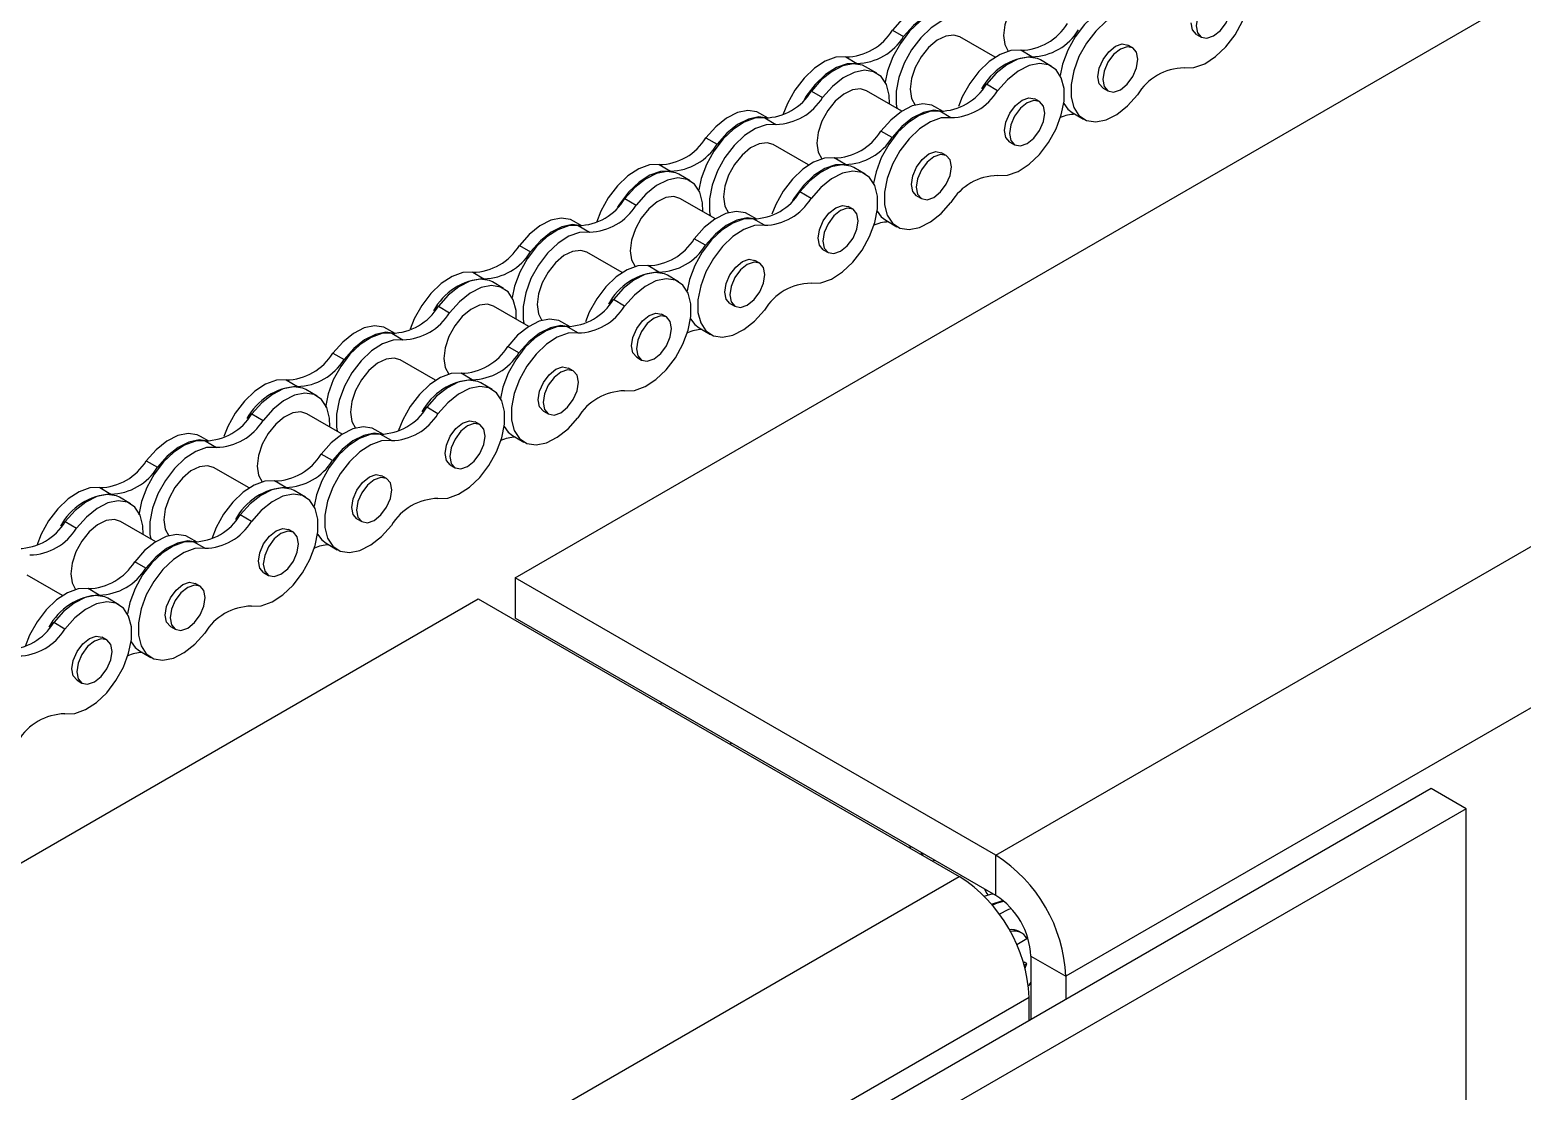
# Model space of a CAD drawing. Header units: metres. Extents: x 0 to 21025, y 0 to 14850.
# Drawn here: x 13124.5 to 13268.2, y 5465.9 to 5568.1 of the extents above; entities that cross this region are included whole.
import ezdxf

# ---------------------------------------------------------------- set-up
doc = ezdxf.new("R2010")
doc.units = ezdxf.units.M
doc.header["$LTSCALE"] = 25
doc.layers.add('SL4', color=4, linetype='Continuous')

msp = doc.modelspace()

# ---------------------------------------------------------------- linework, layer by layer
at = {"layer": 'SL4'}
for p, q in [((13171.252, 5515.305), (14108.151, 6056.165)), ((13217.55, 5488.578), (14154.449, 6029.438)), ((14161.184, 6017.772), (13224.285, 5476.912)), ((13207.593, 5568.042), (13208.668, 5567.421)), ((13217.482, 5565.418), (13214.075, 5567.384)), ((13230.735, 5566.332), (13230.269, 5566.601)), ((13236.851, 5567.631), (13237.317, 5567.362)), ((13203.103, 5565.45), (13204.177, 5564.829)), ((13221.022, 5565.473), (13219.947, 5566.094)), ((13222.919, 5564.542), (13221.844, 5565.162)), ((13206.074, 5563.898), (13205, 5564.518)), ((13199.795, 5562.175), (13200.87, 5561.555)), ((13208.501, 5560.234), (13205.094, 5562.2)), ((13217.714, 5562.199), (13216.639, 5562.819)), ((13227.871, 5562.447), (13228.336, 5562.178)), ((13212.481, 5560.199), (13211.682, 5560.661)), ((13221.755, 5561.148), (13221.289, 5561.417)), ((13195.637, 5559.555), (13194.837, 5560.017)), ((13195.305, 5559.583), (13196.379, 5558.963)), ((13213.224, 5559.607), (13212.149, 5560.227)), ((13224.905, 5560.093), (13225.98, 5559.472)), ((13207.552, 5557.697), (13206.477, 5558.318)), ((13189.632, 5557.673), (13190.707, 5557.053)), ((13199.521, 5555.049), (13196.114, 5557.016)), ((13218.891, 5557.262), (13219.356, 5556.994)), ((13185.142, 5555.081), (13186.217, 5554.461)), ((13203.062, 5555.105), (13201.987, 5555.725)), ((13212.774, 5555.964), (13212.309, 5556.233)), ((13188.114, 5553.529), (13187.039, 5554.15)), ((13204.959, 5554.174), (13203.884, 5554.794)), ((13199.754, 5551.83), (13198.679, 5552.451)), ((13209.91, 5552.078), (13210.376, 5551.809)), ((13181.834, 5551.807), (13182.909, 5551.186)), ((13190.541, 5549.865), (13187.134, 5551.832)), ((13203.794, 5550.78), (13203.328, 5551.048)), ((13177.676, 5549.187), (13176.877, 5549.648)), ((13177.344, 5549.215), (13178.419, 5548.594)), ((13194.521, 5549.831), (13193.721, 5550.292)), ((13195.264, 5549.238), (13194.189, 5549.859)), ((13206.944, 5549.724), (13208.019, 5549.104)), ((13189.591, 5547.329), (13188.516, 5547.949)), ((13171.672, 5547.305), (13172.747, 5546.685)), ((13181.561, 5544.681), (13178.154, 5546.648)), ((13200.93, 5546.894), (13201.396, 5546.625)), ((13185.101, 5544.737), (13184.026, 5545.357)), ((13194.814, 5545.595), (13194.348, 5545.864)), ((13167.182, 5544.713), (13168.256, 5544.092)), ((13170.153, 5543.161), (13169.079, 5543.781)), ((13186.998, 5543.805), (13185.923, 5544.426)), ((13181.793, 5541.462), (13180.718, 5542.082)), ((13163.874, 5541.438), (13164.949, 5540.818)), ((13172.58, 5539.497), (13169.173, 5541.464)), ((13185.834, 5540.411), (13185.368, 5540.68)), ((13191.95, 5541.71), (13192.415, 5541.441)), ((13159.716, 5538.818), (13158.916, 5539.28)), ((13176.56, 5539.462), (13175.761, 5539.924)), ((13177.303, 5538.87), (13176.228, 5539.49)), ((13188.984, 5539.356), (13190.059, 5538.735)), ((13159.384, 5538.846), (13160.458, 5538.226)), ((13153.711, 5536.937), (13154.786, 5536.316)), ((13163.6, 5534.313), (13160.193, 5536.279)), ((13171.631, 5536.96), (13170.556, 5537.581)), ((13182.97, 5536.526), (13183.435, 5536.257)), ((13167.141, 5534.368), (13166.066, 5534.989)), ((13176.853, 5535.227), (13176.388, 5535.496)), ((13149.221, 5534.345), (13150.296, 5533.724)), ((13152.193, 5532.793), (13151.118, 5533.413)), ((13169.038, 5533.437), (13167.963, 5534.057)), ((13145.913, 5531.07), (13146.988, 5530.449)), ((13154.62, 5529.128), (13151.213, 5531.095)), ((13163.833, 5531.094), (13162.758, 5531.714)), ((13173.989, 5531.341), (13174.455, 5531.073)), ((13158.6, 5529.094), (13157.8, 5529.556)), ((13159.343, 5528.502), (13158.268, 5529.122)), ((13167.873, 5530.043), (13167.407, 5530.312)), ((13171.023, 5528.987), (13172.098, 5528.367)), ((13141.755, 5528.45), (13140.956, 5528.911)), ((13141.423, 5528.478), (13142.498, 5527.857)), ((13135.751, 5526.568), (13136.826, 5525.948)), ((13153.67, 5526.592), (13152.595, 5527.212)), ((13165.009, 5526.157), (13165.475, 5525.888)), ((13145.64, 5523.944), (13142.233, 5525.911)), ((13158.893, 5524.859), (13158.427, 5525.127)), ((13131.261, 5523.976), (13132.335, 5523.356)), ((13149.18, 5524), (13148.105, 5524.62)), ((13151.077, 5523.068), (13150.002, 5523.689)), ((13134.232, 5522.424), (13133.158, 5523.045)), ((13127.953, 5520.702), (13129.028, 5520.081)), ((13136.659, 5518.76), (13133.252, 5520.727)), ((13145.872, 5520.725), (13144.797, 5521.346)), ((13156.029, 5520.973), (13156.494, 5520.704)), ((13140.639, 5518.726), (13139.84, 5519.187)), ((13149.913, 5519.674), (13149.447, 5519.943)), ((13141.382, 5518.133), (13140.307, 5518.754)), ((13153.063, 5518.619), (13154.138, 5517.999)), ((13135.71, 5516.224), (13134.635, 5516.844)), ((13127.679, 5513.576), (13124.272, 5515.543)), ((13140.932, 5514.49), (13140.467, 5514.759)), ((13147.049, 5515.789), (13147.514, 5515.52)), ((13171.252, 5515.305), (13171.252, 5511.416)), ((13217.55, 5488.578), (13171.252, 5515.305)), ((12230.818, 4972.404), (13167.717, 5513.264)), ((13131.22, 5513.631), (13130.145, 5514.252)), ((13133.117, 5512.7), (13132.042, 5513.32)), ((13167.717, 5513.264), (13214.015, 5486.537)), ((13127.912, 5510.357), (13126.837, 5510.977)), ((13138.068, 5510.605), (13138.534, 5510.336)), ((13217.55, 5484.689), (13171.252, 5511.416)), ((13131.952, 5509.306), (13131.486, 5509.575)), ((13135.102, 5508.251), (13136.177, 5507.63)), ((13129.088, 5505.42), (13129.554, 5505.152)), ((13185.215, 5503.163), (13185.382, 5503.259)), ((13192.118, 5499.371), (13191.95, 5499.274)), ((13259.453, 5495.002), (13188.743, 5454.181)), ((13262.821, 5493.058), (13259.453, 5495.002)), ((13262.821, 5493.058), (13192.11, 5452.237)), ((13262.821, 5305.876), (13262.821, 5493.058)), ((13209.15, 5489.345), (13209.408, 5489.389)), ((13210.225, 5488.724), (13210.483, 5488.769)), ((13217.55, 5484.689), (13217.55, 5488.578)), ((12277.116, 4945.677), (13214.015, 5486.537)), ((13219.553, 5479.988), (13220.533, 5480.554)), ((13220.024, 5481.106), (13219.789, 5481.241)), ((13220.918, 5478.856), (13224.285, 5476.912)), ((13220.918, 5478.856), (13220.918, 5472.756)), ((13220.211, 5478.229), (13220.298, 5478.279)), ((13220.28, 5477.997), (13220.533, 5478.143)), ((13220.533, 5478.143), (13220.298, 5478.279)), ((13220.364, 5477.688), (13220.533, 5478.143)), ((13220.918, 5476.36), (13220.685, 5475.985)), ((13224.285, 5476.912), (13224.285, 5474.7)), ((13220.75, 5474.871), (12283.851, 4934.011)), ((13220.75, 5472.659), (13220.75, 5474.871))]:
    msp.add_line(p, q, dxfattribs=at)
at = {"layer": 'SL4', "flags": 128}
for points in [[(13235.675, 5564.407), (13236.624, 5564.439), (13237.655, 5564.806), (13238.703, 5565.487), (13239.701, 5566.437), (13240.587, 5567.598), (13241.306, 5568.896), (13241.812, 5570.25), (13242.073, 5571.575), (13242.073, 5572.787), (13241.812, 5573.81), (13241.306, 5574.58), (13240.587, 5575.049), (13239.701, 5575.186), (13238.703, 5574.984), (13237.655, 5574.455), (13236.624, 5573.632), (13235.675, 5572.567)], [(13223.055, 5572.569), (13222.475, 5572.748), (13221.698, 5572.651), (13220.866, 5572.243), (13220.052, 5571.559), (13219.329, 5570.659), (13218.762, 5569.625), (13218.399, 5568.548), (13218.275, 5567.523)], [(13212.798, 5570.385), (13212.505, 5570.523), (13211.619, 5570.661), (13210.621, 5570.458), (13209.573, 5569.929), (13208.542, 5569.107), (13207.593, 5568.042)], [(13236.82, 5568.46), (13236.949, 5567.785), (13237.317, 5567.362), (13237.867, 5567.255), (13238.516, 5567.481), (13239.165, 5568.004), (13239.715, 5568.747), (13240.083, 5569.594), (13240.212, 5570.418), (13240.083, 5571.093), (13239.715, 5571.516), (13239.165, 5571.623), (13238.516, 5571.398), (13237.867, 5570.874), (13237.317, 5570.132), (13236.949, 5569.284), (13236.82, 5568.46)], [(13213.265, 5569.951), (13212.316, 5569.92), (13211.285, 5569.552), (13210.237, 5568.872), (13209.239, 5567.922), (13208.353, 5566.761), (13207.634, 5565.463), (13207.128, 5564.109), (13206.896, 5563.027)], [(13214.34, 5569.331), (13213.39, 5569.299), (13212.36, 5568.932), (13211.312, 5568.252), (13210.314, 5567.301), (13209.427, 5566.14), (13208.709, 5564.842), (13208.203, 5563.488), (13207.942, 5562.163), (13207.942, 5560.951), (13208.016, 5560.514)], [(13213.515, 5569.926), (13212.694, 5570.04), (13211.695, 5569.838), (13210.648, 5569.309), (13209.617, 5568.486), (13208.668, 5567.421)], [(13230.11, 5570.596), (13229.16, 5570.564), (13228.129, 5570.197), (13227.082, 5569.516), (13226.084, 5568.566), (13225.197, 5567.405), (13224.479, 5566.107), (13223.973, 5564.753), (13223.741, 5563.671)], [(13231.185, 5569.975), (13230.235, 5569.944), (13229.204, 5569.576), (13228.157, 5568.896), (13227.158, 5567.945), (13226.272, 5566.784), (13225.553, 5565.486), (13225.048, 5564.132), (13224.787, 5562.808), (13224.787, 5561.596), (13225.048, 5560.572), (13225.553, 5559.802), (13226.272, 5559.334), (13227.158, 5559.196), (13228.157, 5559.399), (13229.204, 5559.928), (13230.235, 5560.75), (13231.185, 5561.815)], [(13236.851, 5567.631), (13236.851, 5567.631), (13236.483, 5568.054), (13236.354, 5568.729)], [(13214.075, 5567.384), (13213.495, 5567.563), (13212.718, 5567.467), (13211.886, 5567.059), (13211.072, 5566.374), (13210.349, 5565.475), (13209.781, 5564.441), (13209.419, 5563.363), (13209.295, 5562.338)], [(13218.275, 5567.523), (13218.399, 5566.641), (13218.745, 5566.001)], [(13227.374, 5563.545), (13227.503, 5564.369), (13227.871, 5565.216), (13228.421, 5565.958), (13229.07, 5566.482), (13229.719, 5566.708), (13230.269, 5566.601)], [(13227.84, 5563.276), (13227.969, 5562.601), (13228.336, 5562.178), (13228.887, 5562.071), (13229.536, 5562.296), (13230.185, 5562.82), (13230.735, 5563.562), (13231.103, 5564.41), (13231.232, 5565.234), (13231.103, 5565.909), (13230.735, 5566.332), (13230.185, 5566.439), (13229.536, 5566.213), (13228.887, 5565.69), (13228.336, 5564.948), (13227.969, 5564.1), (13227.84, 5563.276)], [(13203.103, 5565.45), (13202.153, 5565.418), (13201.122, 5565.051), (13200.075, 5564.37), (13199.076, 5563.42), (13198.19, 5562.259), (13197.471, 5560.961), (13197.045, 5559.869)], [(13219.947, 5566.094), (13218.998, 5566.062), (13217.967, 5565.695), (13216.919, 5565.015), (13215.921, 5564.064), (13215.035, 5562.903), (13214.316, 5561.605), (13213.949, 5560.691)], [(13221.844, 5565.162), (13221.552, 5565.301), (13220.666, 5565.438), (13219.667, 5565.236), (13218.62, 5564.707), (13217.589, 5563.884), (13216.639, 5562.819)], [(13204.177, 5564.829), (13203.228, 5564.798), (13202.197, 5564.43), (13201.149, 5563.75), (13200.151, 5562.8), (13199.265, 5561.639), (13199.077, 5561.34)], [(13205, 5564.518), (13204.707, 5564.656), (13203.821, 5564.794), (13202.823, 5564.592), (13201.775, 5564.063), (13200.744, 5563.24), (13199.795, 5562.175)], [(13207.295, 5560.93), (13207.268, 5561.774), (13207.007, 5562.797), (13206.501, 5563.568), (13205.782, 5564.036), (13204.896, 5564.174), (13203.897, 5563.971), (13202.85, 5563.442), (13201.819, 5562.619), (13200.87, 5561.555)], [(13217.714, 5554.039), (13218.664, 5554.07), (13219.695, 5554.438), (13220.742, 5555.118), (13221.74, 5556.069), (13222.627, 5557.229), (13223.345, 5558.528), (13223.851, 5559.882), (13224.112, 5561.206), (13224.112, 5562.418), (13223.851, 5563.442), (13223.345, 5564.212), (13222.627, 5564.68), (13221.74, 5564.818), (13220.742, 5564.615), (13219.695, 5564.086), (13218.664, 5563.264), (13217.714, 5562.199)], [(13227.871, 5562.447), (13227.871, 5562.447), (13227.503, 5562.87), (13227.374, 5563.545)], [(13205.094, 5562.2), (13204.515, 5562.379), (13203.738, 5562.283), (13202.905, 5561.874), (13202.092, 5561.19), (13201.369, 5560.291), (13200.801, 5559.257), (13200.439, 5558.179), (13200.314, 5557.154)], [(13209.295, 5562.338), (13209.419, 5561.457), (13209.764, 5560.817)], [(13211.682, 5560.661), (13211.39, 5560.799), (13210.503, 5560.936), (13209.505, 5560.734), (13208.457, 5560.205), (13207.426, 5559.382), (13206.477, 5558.318)], [(13218.394, 5558.361), (13218.523, 5559.185), (13218.891, 5560.032), (13219.441, 5560.774), (13220.09, 5561.298), (13220.739, 5561.524), (13221.289, 5561.417)], [(13218.859, 5558.092), (13218.989, 5557.417), (13219.356, 5556.994), (13219.906, 5556.887), (13220.555, 5557.112), (13221.204, 5557.636), (13221.755, 5558.378), (13222.122, 5559.226), (13222.251, 5560.05), (13222.122, 5560.725), (13221.755, 5561.148), (13221.204, 5561.255), (13220.555, 5561.029), (13219.906, 5560.506), (13219.356, 5559.763), (13218.989, 5558.916), (13218.859, 5558.092)], [(13224.083, 5560.964), (13224.479, 5560.423), (13224.905, 5560.093)], [(13195.305, 5559.583), (13194.355, 5559.552), (13193.324, 5559.184), (13192.277, 5558.504), (13191.278, 5557.553), (13190.392, 5556.392), (13189.673, 5555.094), (13189.168, 5553.74), (13188.936, 5552.658)], [(13194.837, 5560.017), (13194.545, 5560.155), (13193.658, 5560.292), (13192.66, 5560.09), (13191.613, 5559.561), (13190.582, 5558.738), (13189.632, 5557.673)], [(13195.555, 5559.558), (13194.733, 5559.672), (13193.735, 5559.47), (13192.687, 5558.941), (13191.656, 5558.118), (13190.707, 5557.053)], [(13212.149, 5560.227), (13211.2, 5560.196), (13210.169, 5559.828), (13209.121, 5559.148), (13208.123, 5558.197), (13207.237, 5557.037), (13206.518, 5555.738), (13206.012, 5554.384), (13205.781, 5553.302)], [(13213.224, 5559.607), (13212.275, 5559.575), (13211.244, 5559.208), (13210.196, 5558.527), (13209.198, 5557.577), (13208.312, 5556.416), (13207.593, 5555.118), (13207.087, 5553.764), (13206.826, 5552.439), (13206.826, 5551.227), (13207.087, 5550.204), (13207.593, 5549.434), (13208.312, 5548.965), (13209.198, 5548.828), (13210.196, 5549.03), (13211.244, 5549.559), (13212.275, 5550.382), (13213.224, 5551.447)], [(13212.4, 5560.202), (13211.578, 5560.316), (13210.58, 5560.114), (13209.532, 5559.585), (13208.501, 5558.762), (13207.552, 5557.697)], [(13196.379, 5558.963), (13195.43, 5558.931), (13194.399, 5558.564), (13193.352, 5557.883), (13192.353, 5556.933), (13191.467, 5555.772), (13190.748, 5554.474), (13190.242, 5553.12), (13189.981, 5551.795), (13189.981, 5550.583), (13190.055, 5550.145)], [(13218.891, 5557.262), (13218.891, 5557.262), (13218.523, 5557.686), (13218.394, 5558.361)], [(13196.114, 5557.016), (13195.534, 5557.195), (13194.757, 5557.099), (13193.925, 5556.69), (13193.111, 5556.006), (13192.389, 5555.107), (13191.821, 5554.072), (13191.459, 5552.995), (13191.334, 5551.97)], [(13200.314, 5557.154), (13200.439, 5556.273), (13200.784, 5555.633)], [(13209.414, 5553.176), (13209.543, 5554), (13209.91, 5554.848), (13210.46, 5555.59), (13211.11, 5556.114), (13211.759, 5556.339), (13212.309, 5556.233)], [(13185.142, 5555.081), (13184.193, 5555.05), (13183.162, 5554.682), (13182.114, 5554.002), (13181.116, 5553.052), (13180.23, 5551.891), (13179.511, 5550.593), (13179.085, 5549.501)], [(13201.987, 5555.725), (13201.037, 5555.694), (13200.006, 5555.327), (13198.959, 5554.646), (13197.961, 5553.696), (13197.074, 5552.535), (13196.356, 5551.237), (13195.988, 5550.323)], [(13203.062, 5555.105), (13202.112, 5555.074), (13201.081, 5554.706), (13200.034, 5554.026), (13199.035, 5553.075), (13198.149, 5551.914), (13197.962, 5551.616)], [(13203.884, 5554.794), (13203.592, 5554.932), (13202.705, 5555.07), (13201.707, 5554.868), (13200.659, 5554.338), (13199.628, 5553.516), (13198.679, 5552.451)], [(13209.879, 5552.908), (13210.008, 5552.233), (13210.376, 5551.809), (13210.926, 5551.703), (13211.575, 5551.928), (13212.224, 5552.452), (13212.774, 5553.194), (13213.142, 5554.042), (13213.271, 5554.866), (13213.142, 5555.541), (13212.774, 5555.964), (13212.224, 5556.071), (13211.575, 5555.845), (13210.926, 5555.321), (13210.376, 5554.579), (13210.008, 5553.732), (13209.879, 5552.908)], [(13186.217, 5554.461), (13185.267, 5554.429), (13184.237, 5554.062), (13183.189, 5553.382), (13182.191, 5552.431), (13181.304, 5551.27), (13181.117, 5550.972)], [(13187.039, 5554.15), (13186.747, 5554.288), (13185.86, 5554.426), (13184.862, 5554.223), (13183.815, 5553.694), (13182.784, 5552.871), (13181.834, 5551.807)], [(13189.334, 5550.562), (13189.307, 5551.406), (13189.046, 5552.429), (13188.54, 5553.199), (13187.822, 5553.668), (13186.935, 5553.805), (13185.937, 5553.603), (13184.889, 5553.074), (13183.859, 5552.251), (13182.909, 5551.186)], [(13199.754, 5543.671), (13200.703, 5543.702), (13201.734, 5544.069), (13202.782, 5544.75), (13203.78, 5545.7), (13204.666, 5546.861), (13205.385, 5548.159), (13205.891, 5549.513), (13206.152, 5550.838), (13206.152, 5552.05), (13205.891, 5553.073), (13205.385, 5553.843), (13204.666, 5554.312), (13203.78, 5554.449), (13202.782, 5554.247), (13201.734, 5553.718), (13200.703, 5552.895), (13199.754, 5551.83)], [(13187.134, 5551.832), (13186.554, 5552.011), (13185.777, 5551.915), (13184.945, 5551.506), (13184.131, 5550.822), (13183.408, 5549.923), (13182.841, 5548.888), (13182.478, 5547.811), (13182.354, 5546.786)], [(13191.334, 5551.97), (13191.459, 5551.089), (13191.804, 5550.449)], [(13209.91, 5552.078), (13209.91, 5552.078), (13209.543, 5552.501), (13209.414, 5553.176)], [(13193.721, 5550.292), (13193.429, 5550.431), (13192.543, 5550.568), (13191.544, 5550.366), (13190.497, 5549.837), (13189.466, 5549.014), (13188.516, 5547.949)], [(13200.433, 5547.992), (13200.562, 5548.816), (13200.93, 5549.664), (13201.48, 5550.406), (13202.129, 5550.93), (13202.778, 5551.155), (13203.328, 5551.048)], [(13200.899, 5547.723), (13201.028, 5547.048), (13201.396, 5546.625), (13201.946, 5546.518), (13202.595, 5546.744), (13203.244, 5547.268), (13203.794, 5548.01), (13204.162, 5548.857), (13204.291, 5549.681), (13204.162, 5550.356), (13203.794, 5550.78), (13203.244, 5550.886), (13202.595, 5550.661), (13201.946, 5550.137), (13201.396, 5549.395), (13201.028, 5548.547), (13200.899, 5547.723)], [(13206.122, 5550.595), (13206.518, 5550.054), (13206.944, 5549.724)], [(13177.344, 5549.215), (13176.395, 5549.183), (13175.364, 5548.816), (13174.316, 5548.135), (13173.318, 5547.185), (13172.432, 5546.024), (13171.713, 5544.726), (13171.207, 5543.372), (13170.975, 5542.29)], [(13176.877, 5549.648), (13176.584, 5549.786), (13175.698, 5549.924), (13174.7, 5549.722), (13173.652, 5549.193), (13172.621, 5548.37), (13171.672, 5547.305)], [(13177.594, 5549.189), (13176.773, 5549.303), (13175.774, 5549.101), (13174.727, 5548.572), (13173.696, 5547.749), (13172.747, 5546.685)], [(13194.189, 5549.859), (13193.239, 5549.827), (13192.208, 5549.46), (13191.161, 5548.78), (13190.163, 5547.829), (13189.276, 5546.668), (13188.558, 5545.37), (13188.052, 5544.016), (13187.82, 5542.934)], [(13195.264, 5549.238), (13194.314, 5549.207), (13193.283, 5548.839), (13192.236, 5548.159), (13191.237, 5547.209), (13190.351, 5546.048), (13189.632, 5544.75), (13189.127, 5543.396), (13188.866, 5542.071), (13188.866, 5540.859), (13189.127, 5539.836), (13189.632, 5539.066), (13190.351, 5538.597), (13191.237, 5538.46), (13192.236, 5538.662), (13193.283, 5539.191), (13194.314, 5540.014), (13195.264, 5541.078)], [(13194.439, 5549.833), (13193.617, 5549.948), (13192.619, 5549.745), (13191.572, 5549.216), (13190.541, 5548.393), (13189.591, 5547.329)], [(13178.419, 5548.594), (13177.469, 5548.563), (13176.439, 5548.195), (13175.391, 5547.515), (13174.393, 5546.564), (13173.506, 5545.404), (13172.788, 5544.105), (13172.282, 5542.751), (13172.021, 5541.427), (13172.021, 5540.215), (13172.095, 5539.777)], [(13200.93, 5546.894), (13200.93, 5546.894), (13200.562, 5547.317), (13200.433, 5547.992)], [(13178.154, 5546.648), (13177.574, 5546.827), (13176.797, 5546.73), (13175.965, 5546.322), (13175.151, 5545.638), (13174.428, 5544.738), (13173.86, 5543.704), (13173.498, 5542.627), (13173.374, 5541.602)], [(13182.354, 5546.786), (13182.478, 5545.905), (13182.824, 5545.265)], [(13184.026, 5545.357), (13183.077, 5545.326), (13182.046, 5544.958), (13180.998, 5544.278), (13180, 5543.327), (13179.114, 5542.167), (13178.395, 5540.868), (13178.028, 5539.954)], [(13191.453, 5542.808), (13191.582, 5543.632), (13191.95, 5544.48), (13192.5, 5545.222), (13193.149, 5545.745), (13193.798, 5545.971), (13194.348, 5545.864)], [(13191.919, 5542.539), (13192.048, 5541.864), (13192.415, 5541.441), (13192.966, 5541.334), (13193.615, 5541.56), (13194.264, 5542.083), (13194.814, 5542.826), (13195.182, 5543.673), (13195.311, 5544.497), (13195.182, 5545.172), (13194.814, 5545.595), (13194.264, 5545.702), (13193.615, 5545.477), (13192.966, 5544.953), (13192.415, 5544.211), (13192.048, 5543.363), (13191.919, 5542.539)], [(13167.182, 5544.713), (13166.232, 5544.681), (13165.201, 5544.314), (13164.154, 5543.634), (13163.155, 5542.683), (13162.269, 5541.522), (13161.55, 5540.224), (13161.164, 5539.254)], [(13169.079, 5543.781), (13168.786, 5543.92), (13167.9, 5544.057), (13166.902, 5543.855), (13165.854, 5543.326), (13164.823, 5542.503), (13163.874, 5541.438)], [(13171.374, 5540.193), (13171.347, 5541.038), (13171.086, 5542.061), (13170.58, 5542.831), (13169.861, 5543.299), (13168.975, 5543.437), (13167.976, 5543.235), (13166.929, 5542.705), (13165.898, 5541.883), (13164.949, 5540.818)], [(13185.923, 5544.426), (13185.631, 5544.564), (13184.745, 5544.701), (13183.746, 5544.499), (13182.699, 5543.97), (13181.668, 5543.147), (13180.718, 5542.082)], [(13181.793, 5533.302), (13182.743, 5533.334), (13183.774, 5533.701), (13184.821, 5534.381), (13185.819, 5535.332), (13186.706, 5536.493), (13187.424, 5537.791), (13187.93, 5539.145), (13188.191, 5540.47), (13188.191, 5541.682), (13187.93, 5542.705), (13187.424, 5543.475), (13186.706, 5543.943), (13185.819, 5544.081), (13184.821, 5543.879), (13183.774, 5543.35), (13182.743, 5542.527), (13181.793, 5541.462)], [(13191.95, 5541.71), (13191.95, 5541.71), (13191.582, 5542.133), (13191.453, 5542.808)], [(13169.173, 5541.464), (13168.594, 5541.643), (13167.817, 5541.546), (13166.984, 5541.138), (13166.171, 5540.453), (13165.448, 5539.554), (13164.88, 5538.52), (13164.518, 5537.442), (13164.393, 5536.418)], [(13173.374, 5541.602), (13173.498, 5540.72), (13173.843, 5540.08)], [(13182.473, 5537.624), (13182.602, 5538.448), (13182.97, 5539.295), (13183.52, 5540.038), (13184.169, 5540.561), (13184.818, 5540.787), (13185.368, 5540.68)], [(13182.938, 5537.355), (13183.068, 5536.68), (13183.435, 5536.257), (13183.985, 5536.15), (13184.634, 5536.376), (13185.283, 5536.899), (13185.834, 5537.641), (13186.201, 5538.489), (13186.33, 5539.313), (13186.201, 5539.988), (13185.834, 5540.411), (13185.283, 5540.518), (13184.634, 5540.293), (13183.985, 5539.769), (13183.435, 5539.027), (13183.068, 5538.179), (13182.938, 5537.355)], [(13158.916, 5539.28), (13158.624, 5539.418), (13157.737, 5539.556), (13156.739, 5539.353), (13155.692, 5538.824), (13154.661, 5538.001), (13153.711, 5536.937)], [(13176.228, 5539.49), (13175.279, 5539.459), (13174.248, 5539.091), (13173.2, 5538.411), (13172.202, 5537.461), (13171.316, 5536.3), (13170.597, 5535.002), (13170.091, 5533.648), (13169.86, 5532.566)], [(13175.761, 5539.924), (13175.469, 5540.062), (13174.582, 5540.2), (13173.584, 5539.998), (13172.536, 5539.468), (13171.505, 5538.646), (13170.556, 5537.581)], [(13176.479, 5539.465), (13175.657, 5539.579), (13174.659, 5539.377), (13173.611, 5538.848), (13172.58, 5538.025), (13171.631, 5536.96)], [(13188.162, 5540.227), (13188.558, 5539.686), (13188.984, 5539.356)], [(13159.384, 5538.846), (13158.434, 5538.815), (13157.403, 5538.447), (13156.356, 5537.767), (13155.357, 5536.817), (13154.471, 5535.656), (13153.752, 5534.357), (13153.247, 5533.003), (13152.992, 5531.742)], [(13160.458, 5538.226), (13159.509, 5538.194), (13158.478, 5537.827), (13157.431, 5537.147), (13156.432, 5536.196), (13155.546, 5535.035), (13154.827, 5533.737), (13154.321, 5532.383), (13154.06, 5531.058), (13154.06, 5529.846), (13154.134, 5529.409)], [(13159.634, 5538.821), (13158.812, 5538.935), (13157.814, 5538.733), (13156.766, 5538.204), (13155.735, 5537.381), (13154.786, 5536.316)], [(13177.303, 5538.87), (13176.354, 5538.838), (13175.323, 5538.471), (13174.275, 5537.791), (13173.277, 5536.84), (13172.391, 5535.679), (13171.672, 5534.381), (13171.166, 5533.027), (13170.905, 5531.702), (13170.905, 5530.49), (13171.166, 5529.467), (13171.672, 5528.697), (13172.391, 5528.229), (13173.277, 5528.091), (13174.275, 5528.293), (13175.323, 5528.823), (13176.354, 5529.645), (13177.303, 5530.71)], [(13182.97, 5536.526), (13182.97, 5536.526), (13182.602, 5536.949), (13182.473, 5537.624)], [(13160.193, 5536.279), (13159.613, 5536.458), (13158.836, 5536.362), (13158.004, 5535.953), (13157.19, 5535.269), (13156.468, 5534.37), (13155.9, 5533.336), (13155.538, 5532.258), (13155.413, 5531.233)], [(13164.393, 5536.418), (13164.518, 5535.536), (13164.863, 5534.896)], [(13166.066, 5534.989), (13165.116, 5534.957), (13164.085, 5534.59), (13163.038, 5533.909), (13162.04, 5532.959), (13161.153, 5531.798), (13160.435, 5530.5), (13160.008, 5529.408)], [(13173.493, 5532.44), (13173.622, 5533.264), (13173.989, 5534.111), (13174.539, 5534.853), (13175.189, 5535.377), (13175.838, 5535.603), (13176.388, 5535.496)], [(13173.958, 5532.171), (13174.087, 5531.496), (13174.455, 5531.073), (13175.005, 5530.966), (13175.654, 5531.191), (13176.303, 5531.715), (13176.853, 5532.457), (13177.221, 5533.305), (13177.35, 5534.129), (13177.221, 5534.804), (13176.853, 5535.227), (13176.303, 5535.334), (13175.654, 5535.108), (13175.005, 5534.585), (13174.455, 5533.842), (13174.087, 5532.995), (13173.958, 5532.171)], [(13149.221, 5534.345), (13148.272, 5534.313), (13147.241, 5533.946), (13146.193, 5533.265), (13145.195, 5532.315), (13144.309, 5531.154), (13143.59, 5529.856), (13143.204, 5528.886)], [(13151.118, 5533.413), (13150.826, 5533.551), (13149.939, 5533.689), (13148.941, 5533.487), (13147.894, 5532.958), (13146.863, 5532.135), (13145.913, 5531.07)], [(13167.963, 5534.057), (13167.671, 5534.196), (13166.784, 5534.333), (13165.786, 5534.131), (13164.738, 5533.602), (13163.707, 5532.779), (13162.758, 5531.714)], [(13163.833, 5522.934), (13164.782, 5522.965), (13165.813, 5523.333), (13166.861, 5524.013), (13167.859, 5524.964), (13168.745, 5526.124), (13169.464, 5527.423), (13169.97, 5528.777), (13170.231, 5530.101), (13170.231, 5531.313), (13169.97, 5532.336), (13169.464, 5533.107), (13168.745, 5533.575), (13167.859, 5533.713), (13166.861, 5533.51), (13165.813, 5532.981), (13164.782, 5532.158), (13163.833, 5531.094)], [(13153.413, 5529.825), (13153.386, 5530.669), (13153.125, 5531.692), (13152.619, 5532.462), (13151.901, 5532.931), (13151.014, 5533.068), (13150.016, 5532.866), (13148.968, 5532.337), (13147.938, 5531.514), (13146.988, 5530.449)], [(13173.989, 5531.341), (13173.989, 5531.341), (13173.622, 5531.765), (13173.493, 5532.44)], [(13151.213, 5531.095), (13150.633, 5531.274), (13149.856, 5531.178), (13149.024, 5530.769), (13148.21, 5530.085), (13147.487, 5529.186), (13146.92, 5528.152), (13146.557, 5527.074), (13146.433, 5526.049)], [(13155.413, 5531.233), (13155.538, 5530.352), (13155.883, 5529.712)], [(13164.512, 5527.255), (13164.641, 5528.079), (13165.009, 5528.927), (13165.559, 5529.669), (13166.208, 5530.193), (13166.857, 5530.419), (13167.407, 5530.312)], [(13140.956, 5528.911), (13140.663, 5529.05), (13139.777, 5529.187), (13138.779, 5528.985), (13137.731, 5528.456), (13136.7, 5527.633), (13135.751, 5526.568)], [(13158.268, 5529.122), (13157.318, 5529.091), (13156.287, 5528.723), (13155.24, 5528.043), (13154.242, 5527.092), (13153.355, 5525.931), (13152.637, 5524.633), (13152.131, 5523.279), (13151.899, 5522.197)], [(13157.8, 5529.556), (13157.508, 5529.694), (13156.622, 5529.831), (13155.623, 5529.629), (13154.576, 5529.1), (13153.545, 5528.277), (13152.595, 5527.212)], [(13158.518, 5529.097), (13157.696, 5529.211), (13156.698, 5529.009), (13155.651, 5528.48), (13154.62, 5527.657), (13153.67, 5526.592)], [(13164.978, 5526.987), (13165.107, 5526.312), (13165.475, 5525.888), (13166.025, 5525.782), (13166.674, 5526.007), (13167.323, 5526.531), (13167.873, 5527.273), (13168.241, 5528.121), (13168.37, 5528.945), (13168.241, 5529.62), (13167.873, 5530.043), (13167.323, 5530.15), (13166.674, 5529.924), (13166.025, 5529.4), (13165.475, 5528.658), (13165.107, 5527.811), (13164.978, 5526.987)], [(13170.201, 5529.859), (13170.597, 5529.318), (13171.023, 5528.987)], [(13141.423, 5528.478), (13140.474, 5528.446), (13139.443, 5528.079), (13138.395, 5527.399), (13137.397, 5526.448), (13136.511, 5525.287), (13135.792, 5523.989), (13135.286, 5522.635), (13135.032, 5521.373)], [(13142.498, 5527.857), (13141.548, 5527.826), (13140.518, 5527.458), (13139.47, 5526.778), (13138.472, 5525.828), (13137.585, 5524.667), (13136.867, 5523.369), (13136.361, 5522.015), (13136.1, 5520.69), (13136.1, 5519.478), (13136.174, 5519.04)], [(13141.673, 5528.452), (13140.852, 5528.567), (13139.853, 5528.365), (13138.806, 5527.835), (13137.775, 5527.013), (13136.826, 5525.948)], [(13159.343, 5528.502), (13158.393, 5528.47), (13157.362, 5528.103), (13156.315, 5527.422), (13155.316, 5526.472), (13154.43, 5525.311), (13153.711, 5524.013), (13153.206, 5522.659), (13152.945, 5521.334), (13152.945, 5520.122), (13153.206, 5519.099), (13153.711, 5518.329), (13154.43, 5517.86), (13155.316, 5517.723), (13156.315, 5517.925), (13157.362, 5518.454), (13158.393, 5519.277), (13159.343, 5520.342)], [(13142.233, 5525.911), (13141.653, 5526.09), (13140.876, 5525.994), (13140.044, 5525.585), (13139.23, 5524.901), (13138.507, 5524.002), (13137.939, 5522.967), (13137.577, 5521.89), (13137.453, 5520.865)], [(13165.009, 5526.157), (13165.009, 5526.157), (13164.641, 5526.58), (13164.512, 5527.255)], [(13146.433, 5526.049), (13146.557, 5525.168), (13146.903, 5524.528)], [(13155.532, 5522.071), (13155.661, 5522.895), (13156.029, 5523.743), (13156.579, 5524.485), (13157.228, 5525.009), (13157.877, 5525.234), (13158.427, 5525.127)], [(13155.998, 5521.802), (13156.127, 5521.127), (13156.494, 5520.704), (13157.045, 5520.597), (13157.694, 5520.823), (13158.343, 5521.347), (13158.893, 5522.089), (13159.261, 5522.937), (13159.39, 5523.761), (13159.261, 5524.435), (13158.893, 5524.859), (13158.343, 5524.966), (13157.694, 5524.74), (13157.045, 5524.216), (13156.494, 5523.474), (13156.127, 5522.626), (13155.998, 5521.802)], [(13131.261, 5523.976), (13130.311, 5523.945), (13129.28, 5523.577), (13128.233, 5522.897), (13127.234, 5521.946), (13126.348, 5520.786), (13125.629, 5519.487), (13125.203, 5518.395)], [(13133.158, 5523.045), (13132.865, 5523.183), (13131.979, 5523.32), (13130.981, 5523.118), (13129.933, 5522.589), (13128.902, 5521.766), (13127.953, 5520.702)], [(13148.105, 5524.62), (13147.156, 5524.589), (13146.125, 5524.221), (13145.077, 5523.541), (13144.079, 5522.591), (13143.193, 5521.43), (13142.474, 5520.132), (13142.048, 5519.04)], [(13150.002, 5523.689), (13149.71, 5523.827), (13148.824, 5523.965), (13147.825, 5523.762), (13146.778, 5523.233), (13145.747, 5522.41), (13144.797, 5521.346)], [(13145.872, 5512.565), (13146.822, 5512.597), (13147.853, 5512.964), (13148.9, 5513.645), (13149.898, 5514.595), (13150.785, 5515.756), (13151.503, 5517.054), (13152.009, 5518.408), (13152.27, 5519.733), (13152.27, 5520.945), (13152.009, 5521.968), (13151.503, 5522.738), (13150.785, 5523.207), (13149.898, 5523.344), (13148.9, 5523.142), (13147.853, 5522.613), (13146.822, 5521.79), (13145.872, 5520.725)], [(13135.453, 5519.457), (13135.426, 5520.301), (13135.165, 5521.324), (13134.659, 5522.094), (13133.94, 5522.563), (13133.054, 5522.7), (13132.055, 5522.498), (13131.008, 5521.969), (13129.977, 5521.146), (13129.028, 5520.081)], [(13156.029, 5520.973), (13156.029, 5520.973), (13155.661, 5521.396), (13155.532, 5522.071)], [(13133.252, 5520.727), (13132.673, 5520.906), (13131.896, 5520.809), (13131.063, 5520.401), (13130.25, 5519.717), (13129.527, 5518.817), (13128.959, 5517.783), (13128.597, 5516.706), (13128.472, 5515.681)], [(13137.453, 5520.865), (13137.577, 5519.984), (13137.922, 5519.344)], [(13139.84, 5519.187), (13139.548, 5519.325), (13138.661, 5519.463), (13137.663, 5519.261), (13136.615, 5518.732), (13135.584, 5517.909), (13134.635, 5516.844)], [(13146.552, 5516.887), (13146.681, 5517.711), (13147.049, 5518.559), (13147.599, 5519.301), (13148.248, 5519.825), (13148.897, 5520.05), (13149.447, 5519.943)], [(13147.017, 5516.618), (13147.147, 5515.943), (13147.514, 5515.52), (13148.064, 5515.413), (13148.713, 5515.639), (13149.362, 5516.163), (13149.913, 5516.905), (13150.28, 5517.752), (13150.409, 5518.576), (13150.28, 5519.251), (13149.913, 5519.674), (13149.362, 5519.781), (13148.713, 5519.556), (13148.064, 5519.032), (13147.514, 5518.29), (13147.147, 5517.442), (13147.017, 5516.618)], [(13152.241, 5519.49), (13152.637, 5518.949), (13153.063, 5518.619)], [(13140.307, 5518.754), (13139.358, 5518.722), (13138.327, 5518.355), (13137.279, 5517.674), (13136.281, 5516.724), (13135.395, 5515.563), (13134.676, 5514.265), (13134.17, 5512.911), (13133.939, 5511.829)], [(13141.382, 5518.133), (13140.433, 5518.102), (13139.402, 5517.734), (13138.354, 5517.054), (13137.356, 5516.103), (13136.47, 5514.943), (13135.751, 5513.644), (13135.245, 5512.29), (13134.984, 5510.966), (13134.984, 5509.754), (13135.245, 5508.73), (13135.751, 5507.96), (13136.47, 5507.492), (13137.356, 5507.354), (13138.354, 5507.557), (13139.402, 5508.086), (13140.433, 5508.909), (13141.382, 5509.973)], [(13140.557, 5518.728), (13139.736, 5518.842), (13138.738, 5518.64), (13137.69, 5518.111), (13136.659, 5517.288), (13135.71, 5516.224)], [(13147.049, 5515.789), (13147.049, 5515.789), (13146.681, 5516.212), (13146.552, 5516.887)], [(13128.472, 5515.681), (13128.597, 5514.799), (13128.942, 5514.159)], [(13137.572, 5511.703), (13137.701, 5512.527), (13138.068, 5513.374), (13138.618, 5514.117), (13139.268, 5514.64), (13139.917, 5514.866), (13140.467, 5514.759)], [(13138.037, 5511.434), (13138.166, 5510.759), (13138.534, 5510.336), (13139.084, 5510.229), (13139.733, 5510.455), (13140.382, 5510.978), (13140.932, 5511.721), (13141.3, 5512.568), (13141.429, 5513.392), (13141.3, 5514.067), (13140.932, 5514.49), (13140.382, 5514.597), (13139.733, 5514.372), (13139.084, 5513.848), (13138.534, 5513.106), (13138.166, 5512.258), (13138.037, 5511.434)], [(13130.145, 5514.252), (13129.195, 5514.221), (13128.164, 5513.853), (13127.117, 5513.173), (13126.119, 5512.222), (13125.232, 5511.061), (13124.514, 5509.763), (13124.087, 5508.671)], [(13132.042, 5513.32), (13131.75, 5513.459), (13130.863, 5513.596), (13129.865, 5513.394), (13128.817, 5512.865), (13127.786, 5512.042), (13126.837, 5510.977)], [(13127.912, 5502.197), (13128.861, 5502.229), (13129.892, 5502.596), (13130.94, 5503.276), (13131.938, 5504.227), (13132.824, 5505.388), (13133.543, 5506.686), (13134.049, 5508.04), (13134.31, 5509.365), (13134.31, 5510.577), (13134.049, 5511.6), (13133.543, 5512.37), (13132.824, 5512.838), (13131.938, 5512.976), (13130.94, 5512.774), (13129.892, 5512.244), (13128.861, 5511.422), (13127.912, 5510.357)], [(13138.068, 5510.605), (13138.068, 5510.605), (13137.701, 5511.028), (13137.572, 5511.703)], [(13128.591, 5506.519), (13128.72, 5507.343), (13129.088, 5508.19), (13129.638, 5508.932), (13130.287, 5509.456), (13130.936, 5509.682), (13131.486, 5509.575)], [(13129.057, 5506.25), (13129.186, 5505.575), (13129.554, 5505.152), (13130.104, 5505.045), (13130.753, 5505.27), (13131.402, 5505.794), (13131.952, 5506.536), (13132.32, 5507.384), (13132.449, 5508.208), (13132.32, 5508.883), (13131.952, 5509.306), (13131.402, 5509.413), (13130.753, 5509.187), (13130.104, 5508.664), (13129.554, 5507.921), (13129.186, 5507.074), (13129.057, 5506.25)], [(13134.28, 5509.122), (13134.676, 5508.581), (13135.102, 5508.251)], [(13129.088, 5505.42), (13129.088, 5505.421), (13128.72, 5505.844), (13128.591, 5506.519)], [(13210.333, 5488.662), (13210.37, 5488.67), (13210.591, 5488.707)], [(13211.407, 5488.042), (13211.445, 5488.05), (13211.666, 5488.086)], [(13216.428, 5484.627), (13217.052, 5484.813), (13217.273, 5484.849)], [(13216.799, 5484.751), (13216.606, 5485.03), (13216.483, 5485.305)], [(13217.139, 5483.846), (13218.127, 5484.192), (13218.235, 5484.212)], [(13217.207, 5483.764), (13217.722, 5483.986), (13218.316, 5484.145)], [(13217.869, 5482.913), (13218.796, 5483.366), (13219.029, 5483.441)]]:
    msp.add_lwpolyline(points, dxfattribs=at)
at = {"layer": 'SL4'}
for centre, radius, start, end in [((13202.993, 5570.825), 5.376, 271.17027, 328.82435), ((13219.837, 5571.469), 5.376, 271.17027, 328.82435), ((13220.912, 5570.849), 5.376, 271.17027, 328.82435), ((13204.068, 5570.204), 5.376, 271.17027, 328.82435), ((13221.34, 5559.627), 5.855, 93.11014, 152.07323), ((13235.785, 5559.032), 5.376, 91.17027, 148.82435), ((13195.195, 5564.958), 5.376, 271.17027, 328.82435), ((13212.04, 5565.602), 5.376, 271.17027, 328.82435), ((13213.114, 5564.982), 5.376, 271.17027, 328.82435), ((13196.27, 5564.338), 5.376, 271.17027, 328.82435), ((13225.209, 5556.487), 3.446, 90.48434, 114.65115), ((13201.877, 5561.101), 5.376, 271.17027, 328.82435), ((13185.032, 5560.457), 5.376, 271.17027, 328.82435), ((13186.107, 5559.836), 5.376, 271.17027, 328.82435), ((13202.952, 5560.48), 5.376, 271.17027, 328.82435), ((13217.824, 5548.664), 5.376, 91.17027, 148.82435), ((13194.079, 5555.234), 5.376, 271.17027, 328.82435), ((13177.234, 5554.59), 5.376, 271.17027, 328.82435), ((13178.309, 5553.969), 5.376, 271.17027, 328.82435), ((13195.154, 5554.614), 5.376, 271.17027, 328.82435), ((13207.254, 5546.077), 3.488, 90.56121, 116.02926), ((13183.916, 5550.732), 5.376, 271.17027, 328.82435), ((13167.072, 5550.088), 5.376, 271.17027, 328.82435), ((13168.147, 5549.468), 5.376, 271.17027, 328.82435), ((13184.991, 5550.112), 5.376, 271.17027, 328.82435), ((13168.574, 5538.246), 5.855, 93.11014, 152.07323), ((13185.419, 5538.89), 5.855, 93.11014, 152.07323), ((13199.864, 5538.295), 5.376, 91.17027, 148.82435), ((13176.119, 5544.866), 5.376, 271.17027, 328.82435), ((13159.274, 5544.221), 5.376, 271.17027, 328.82435), ((13160.349, 5543.601), 5.376, 271.17027, 328.82435), ((13177.193, 5544.245), 5.376, 271.17027, 328.82435), ((13189.288, 5535.751), 3.446, 90.48434, 114.65115), ((13149.111, 5539.72), 5.376, 271.17027, 328.82435), ((13150.186, 5539.099), 5.376, 271.17027, 328.82435), ((13165.956, 5540.364), 5.376, 271.17027, 328.82435), ((13167.031, 5539.743), 5.376, 271.17027, 328.82435), ((13150.614, 5527.877), 5.855, 93.11014, 152.07323), ((13167.458, 5528.522), 5.855, 93.11014, 152.07323), ((13181.903, 5527.927), 5.376, 91.17027, 148.82435), ((13141.313, 5533.853), 5.376, 271.17027, 328.82435), ((13142.388, 5533.233), 5.376, 271.17027, 328.82435), ((13158.158, 5534.497), 5.376, 271.17027, 328.82435), ((13159.233, 5533.877), 5.376, 271.17027, 328.82435), ((13171.328, 5525.382), 3.446, 90.48439, 114.65205), ((13131.151, 5529.351), 5.376, 271.17027, 328.82435), ((13147.995, 5529.996), 5.376, 271.17027, 328.82435), ((13149.07, 5529.375), 5.376, 271.17027, 328.82435), ((13132.226, 5528.731), 5.376, 271.17027, 328.82435), ((13132.653, 5517.509), 5.855, 93.11014, 152.07323), ((13149.498, 5518.153), 5.855, 93.11014, 152.07323), ((13163.943, 5517.559), 5.376, 91.17027, 148.82435), ((13123.353, 5523.485), 5.376, 271.17027, 328.82435), ((13140.198, 5524.129), 5.376, 271.17027, 328.82435), ((13141.272, 5523.508), 5.376, 271.17027, 328.82435), ((13124.428, 5522.864), 5.376, 271.17027, 328.82435), ((13153.367, 5515.014), 3.446, 90.48439, 114.65205), ((13130.035, 5519.627), 5.376, 271.17027, 328.82435), ((13131.11, 5519.007), 5.376, 271.17027, 328.82435), ((13131.537, 5507.785), 5.855, 93.11014, 152.07323), ((13145.982, 5507.19), 5.376, 91.17027, 148.82435), ((13122.237, 5513.76), 5.376, 271.17027, 328.82435), ((13123.312, 5513.14), 5.376, 271.17027, 328.82435), ((13135.407, 5504.645), 3.446, 90.48434, 114.65116), ((13128.022, 5496.822), 5.376, 91.17027, 148.82435), ((13209.662, 5476.247), 14.638, 2.60548, 57.39452), ((13206.127, 5474.206), 14.638, 2.60548, 57.39452), ((13213.606, 5478.524), 7.319, 2.60548, 57.39452), ((13219.126, 5480.023), 1.387, 61.41556, 101.4756), ((13219.332, 5479.914), 1.361, 28.03701, 106.66894)]:
    msp.add_arc(centre, radius, start, end, dxfattribs=at)

doc.saveas('drawing.dxf')
